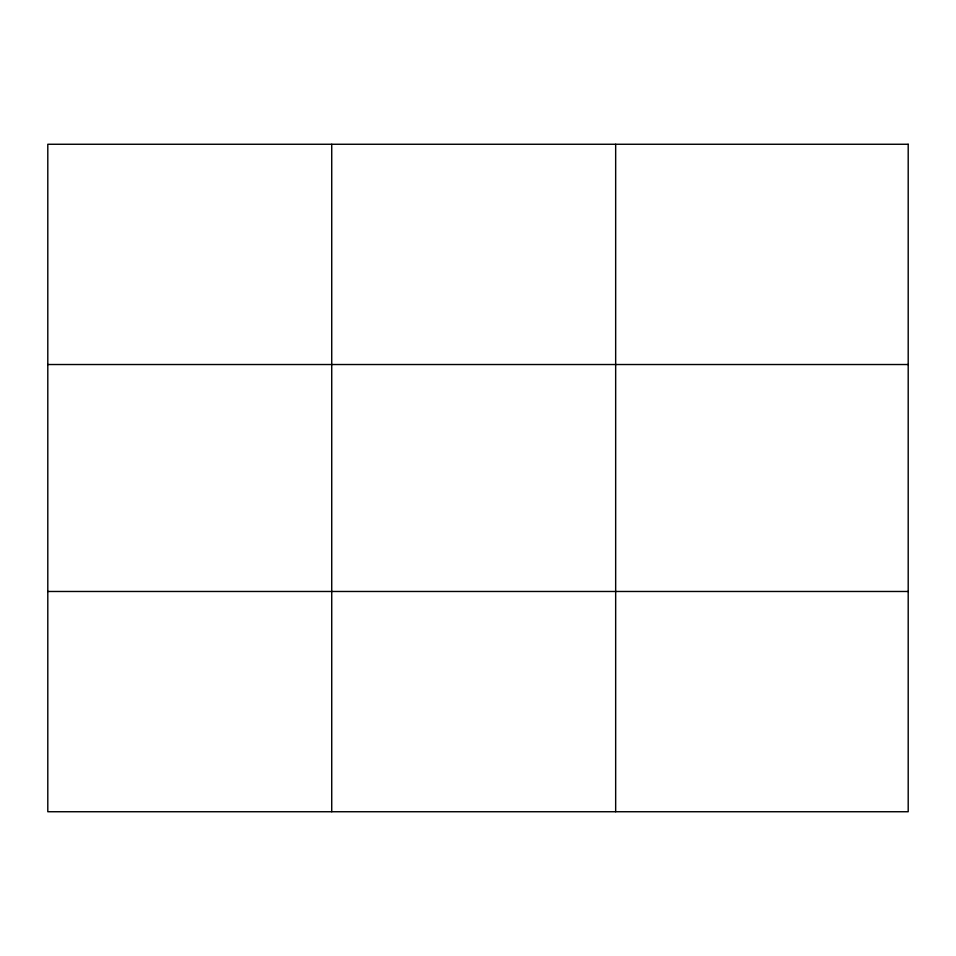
<?xml version="1.0" encoding="UTF-8"?>
<svg xmlns="http://www.w3.org/2000/svg" width="956" height="956" viewBox="0 0 956 956"><rect width="100%" height="100%" fill="white"/><g stroke="black" fill="none" stroke-linecap="round" stroke-linejoin="round"><path stroke-width="1.43" d="M331.732 144.26L331.732 811.74M615.664 144.26L615.664 811.74M47.8 364.523L908.2 364.523M47.8 591.477L908.2 591.477M908.2 144.26L908.2 811.74L47.8 811.74L47.8 144.26L908.2 144.26"/></g></svg>
